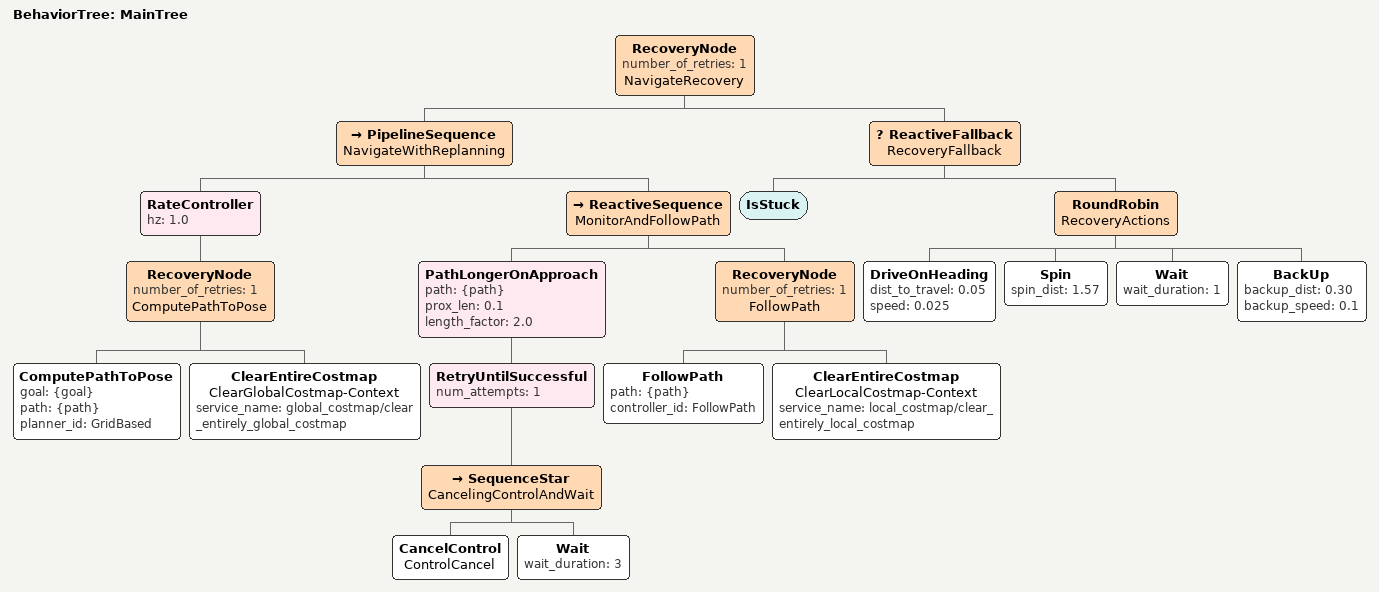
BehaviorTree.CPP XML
<root main_tree_to_execute="MainTree">
  <BehaviorTree ID="MainTree">
    <RecoveryNode number_of_retries="1" name="NavigateRecovery">
      <PipelineSequence name="NavigateWithReplanning">
        <RateController hz="1.0">
          <RecoveryNode number_of_retries="1" name="ComputePathToPose">
            <ComputePathToPose goal="{goal}" path="{path}" planner_id="GridBased"/>
            <ClearEntireCostmap name="ClearGlobalCostmap-Context" service_name="global_costmap/clear_entirely_global_costmap"/>
          </RecoveryNode>
        </RateController>
        <ReactiveSequence name="MonitorAndFollowPath">
          <!--prox_len = meter -->
          <PathLongerOnApproach path="{path}" prox_len="0.1" length_factor="2.0">
            <RetryUntilSuccessful num_attempts="1">
              <SequenceStar name="CancelingControlAndWait">
                <CancelControl name="ControlCancel"/>
                <!-- wait_duration = second -->
                <Wait wait_duration="3"/>
              </SequenceStar>
            </RetryUntilSuccessful>
          </PathLongerOnApproach>
          <RecoveryNode number_of_retries="1" name="FollowPath">
            <FollowPath path="{path}" controller_id="FollowPath"/>
            <ClearEntireCostmap name="ClearLocalCostmap-Context" service_name="local_costmap/clear_entirely_local_costmap"/>
          </RecoveryNode>
        </ReactiveSequence>
      </PipelineSequence>
      <ReactiveFallback name="RecoveryFallback">
        <IsStuck/>
        <RoundRobin name="RecoveryActions">
          <DriveOnHeading dist_to_travel="0.05" speed="0.025"/>
          <!-- spin_dist = radians -->
          <Spin spin_dist="1.57"/>
          <Wait wait_duration="1"/>
          <!-- backup_speed = m/s -->
          <BackUp backup_dist="0.30" backup_speed="0.1"/>
        </RoundRobin>
      </ReactiveFallback>
    </RecoveryNode>
  </BehaviorTree>
</root>
